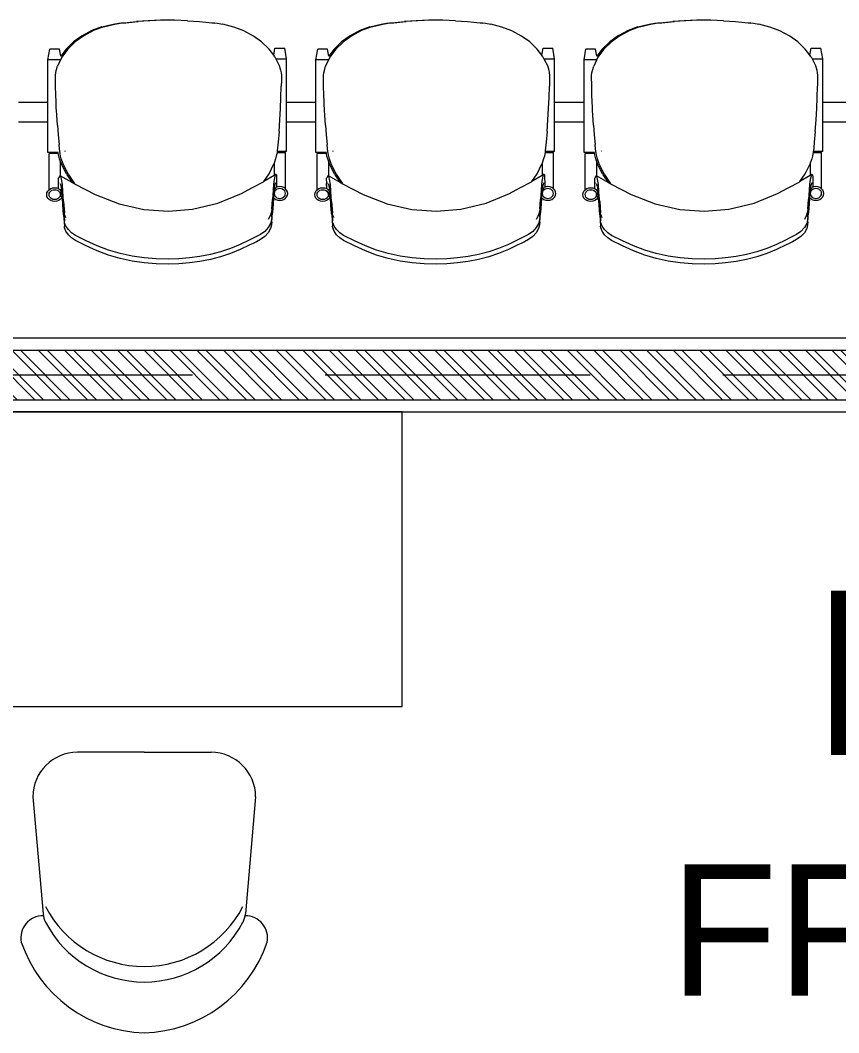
# Model space of a CAD drawing. Header units: millimetres. Extents: x -280308 to 6402717, y -14 to 2073074.
# Drawn here: x 14132 to 15799, y 261002 to 263064 of the extents above; entities that cross this region are included whole.
import ezdxf
from ezdxf.enums import TextEntityAlignment as Align

# ---------------------------------------------------------------- set-up
doc = ezdxf.new("R2010")
doc.units = ezdxf.units.MM
doc.linetypes.add('ACAD_ISO08W100', pattern=[36, 24, -3, 6, -3])
doc.layers.get('0').update_dxf_attribs({"lineweight": 0})
for name, color, linetype, lineweight in [('A-ALINE-3', 111, 'Continuous', 15), ('A-ALINE-6', 117, 'Continuous', 9), ('A-ANNOTATION', 144, 'Continuous', 0), ('A-FURN-EQPM', 177, 'Continuous', 0)]:
    doc.layers.add(name, color=color, linetype=linetype, lineweight=lineweight)
doc.layers.add('A-FILL-1', color=7, linetype='Continuous', lineweight=0, true_color=0x454545)
doc.layers.add('A-TEXT', color=254, linetype='Continuous')
doc.layers.add('FURNITURE', color=26, linetype='Continuous')
doc.styles.add('Annotative', font='arial.ttf', dxfattribs={"height": 1.25})
doc.styles.get("Standard").update_dxf_attribs({"font": 'arial.ttf'})

# ---------------------------------------------------------------- blocks, each defined once
blk = doc.blocks.new('*U539')
at = {"layer": 'A-ANNOTATION', "linetype": 'ACAD_ISO08W100', "ltscale": 0.25}
blk.add_lwpolyline([(0, -7.6411), (0, -228.3482)], dxfattribs=at)
at = {"layer": 'A-TEXT'}
blk.add_attdef('N', text='', height=0.9, dxfattribs=at).set_placement((0, 2.75), align=Align.MIDDLE_CENTER)
blk = doc.blocks.new('A$Cf37525da')
at = {"color": 124, "xscale": -360.0000000000001, "yscale": 360.0000000000001, "zscale": 360.0000000000001, "rotation": 270}
blk.add_blockref('*U539', (4643.8, -13700), dxfattribs=at)
blk = doc.blocks.new('A$C869c044f')
at = {"layer": 'A-FILL-1', "ltscale": 0.25}
h = blk.add_hatch(dxfattribs=at)
h.set_pattern_fill('ANSI32', color=256, scale=4, angle=630)
h.set_pattern_definition([(315, (116622.18, 75470.53), (26.940768, 26.940768), []), (315, (116622.18, 75452.57), (26.940768, 26.940768), [])])
h.paths.add_polyline_path([(63817.2, -29207.7), (67117.2, -29207.7), (67117.2, -29107.7), (63817.2, -29107.7)])
at = {"layer": 'A-ALINE-3', "linetype": 'Continuous'}
blk.add_lwpolyline([(63817.2, -29207.7), (67117.2, -29207.7), (67117.2, -29107.7), (63817.2, -29107.7)], close=True, dxfattribs=at)
at = {"layer": 'A-ALINE-6'}
blk.add_lwpolyline([(63817.2, -29232.7), (67117.2, -29232.7), (67117.2, -29082.7), (63817.2, -29082.7)], close=True, dxfattribs=at)
blk = doc.blocks.new('A$C7aab201a')
at = {"color": 0, "linetype": 'ByBlock', "lineweight": -2}
for p, q in [((290, 786.9), (290, 852.4)), ((330, 786.9), (330, 852.4)), ((131.9, 781.2), (134.2, 784.5)), ((134.2, 784.5), (137.1, 787.1)), ((137.1, 787.1), (140.5, 788.7)), ((139.1, 783.1), (141.5, 784.3)), ((140.5, 788.7), (144.1, 789.3)), ((141.5, 784.3), (144.1, 784.7)), ((144.1, 789.3), (147.7, 788.7)), ((144.1, 784.7), (146.7, 784.3)), ((146.7, 784.3), (149.1, 783.1)), ((147.7, 788.7), (151.1, 787.1)), ((151.1, 787.1), (153.8, 784.7)), ((153.8, 784.7), (154, 784.5)), ((153.8, 784.7), (227.7, 784.7)), ((154, 784.5), (156.2, 781.2)), ((227.7, 767.5), (227.7, 784.7)), ((229.5, 786.9), (290, 786.9)), ((229.5, 786.9), (229.5, 767.7)), ((290, 786.9), (330, 786.9)), ((330, 786.9), (418.2, 786.9)), ((418.2, 786.9), (440.2, 783.1)), ((418.2, 765.2), (418.2, 786.9)), ((130.1, 773.2), (130.6, 777.3)), ((130.6, 769), (130.1, 773.2)), ((130.6, 777.3), (131.9, 781.2)), ((131.9, 765.1), (130.6, 769)), ((134.2, 761.8), (131.9, 765.1)), ((134.1, 773.2), (134.4, 776.1)), ((134.4, 770.2), (134.1, 773.2)), ((134.4, 776.1), (135.4, 778.9)), ((135.4, 767.4), (134.4, 770.2)), ((135.4, 778.9), (137, 781.3)), ((137, 765), (135.4, 767.4)), ((137, 781.3), (139.1, 783.1)), ((139.1, 763.2), (137, 765)), ((140.5, 762.5), (139.1, 763.2)), ((151.9, 763.3), (145.4, 761.6)), ((149.1, 763.2), (146.7, 762.1)), ((149.1, 783.1), (151.1, 781.3)), ((151.1, 765), (149.1, 763.2)), ((151.1, 781.3), (152.7, 778.9)), ((152.7, 767.4), (151.1, 765)), ((154.6, 764.3), (151.9, 763.3)), ((152.7, 778.9), (153.7, 776.1)), ((153.7, 770.2), (152.7, 767.4)), ((153.7, 776.1), (154.1, 773.2)), ((154.1, 773.2), (153.7, 770.2)), ((156.2, 765.1), (155.7, 764.4)), ((162.6, 763.3), (156, 761.6)), ((156.2, 781.2), (157.6, 777.3)), ((157, 767.4), (156.2, 765.1)), ((157.6, 769), (157, 767.4)), ((157, 767.4), (160.8, 767.4)), ((157.6, 777.3), (158.1, 773.2)), ((158.1, 773.2), (157.6, 769)), ((160.8, 767.4), (162.2, 767.4)), ((160.8, 767.4), (162.2, 767.4)), ((162.2, 767.4), (178.9, 767.3)), ((165.8, 764.5), (162.6, 763.3)), ((165.9, 764.6), (165.8, 764.5)), ((179.3, 763.2), (172.7, 761.6)), ((178.9, 767.3), (180.2, 767.2)), ((182.6, 764.5), (179.3, 763.2)), ((180.2, 767.2), (181, 767)), ((182.6, 764.5), (180.9, 761.7)), ((181, 767), (182.7, 765.5)), ((182.7, 765.5), (182.6, 764.5)), ((214.4, 764.6), (205.8, 761.7)), ((219.7, 766), (214.4, 764.6)), ((225.1, 767.2), (219.7, 766)), ((227.7, 767.5), (225.1, 767.2)), ((227.7, 773.2), (229.5, 773.2)), ((227.7, 770.2), (229.5, 773.2)), ((229.5, 767.7), (227.7, 767.5)), ((231, 767.9), (229.5, 767.7)), ((236.9, 768.6), (231, 767.9)), ((248.6, 769.8), (236.9, 768.6)), ((270.3, 771.6), (248.6, 769.8)), ((270.3, 771.6), (293.8, 773.4)), ((293.8, 773.4), (317.3, 774.7)), ((317.3, 774.7), (339.4, 775.6)), ((339.4, 775.6), (362.7, 776.3)), ((373.8, 776.5), (362.7, 776.3)), ((379.3, 776.6), (373.8, 776.5)), ((384.9, 776.6), (379.3, 776.6)), ((389.9, 775.9), (384.9, 776.6)), ((394.8, 774.9), (389.9, 775.9)), ((404.3, 772.1), (394.8, 774.9)), ((418.2, 765.2), (404.3, 772.1)), ((422.4, 763.2), (418.2, 765.2)), ((422.4, 763.2), (425.7, 760.7)), ((425.7, 760.7), (440.2, 763.3)), ((440.2, 763.3), (440.2, 783.1)), ((56.4, 742.5), (50.3, 733.8)), ((64.2, 749.6), (56.4, 742.5)), ((66.7, 742.5), (60.6, 733.8)), ((72.6, 754.4), (64.2, 749.6)), ((74.6, 749.6), (66.7, 742.5)), ((80.4, 756.2), (72.6, 754.4)), ((82.9, 754.4), (74.6, 749.6)), ((85.6, 756.8), (80.4, 756.2)), ((90.8, 756.2), (82.9, 754.4)), ((85.6, 756.8), (104.9, 758.3)), ((96, 756.8), (90.8, 756.2)), ((99.6, 754.3), (91.2, 749.6)), ((96, 756.8), (115.4, 758.3)), ((107.5, 756.1), (99.6, 754.3)), ((114.1, 758.9), (104.9, 758.3)), ((112.7, 756.8), (107.5, 756.1)), ((112.7, 756.8), (132.1, 758.2)), ((122.6, 759.5), (114.1, 758.9)), ((124.6, 758.9), (115.4, 758.3)), ((135.4, 760.4), (122.6, 759.5)), ((133.2, 759.5), (124.6, 758.9)), ((141.2, 758.9), (132.1, 758.2)), ((146, 760.4), (133.2, 759.5)), ((135.7, 760.4), (134.2, 761.8)), ((135.7, 760.4), (135.4, 760.4)), ((140.5, 761), (135.7, 760.4)), ((141.5, 762.1), (140.5, 762.5)), ((140.5, 761), (140.5, 762.5)), ((144.6, 761.5), (140.5, 761)), ((149.8, 759.4), (141.2, 758.9)), ((144.1, 761.7), (141.5, 762.1)), ((144.1, 761.7), (144.1, 762.5)), ((146.7, 762.1), (144.1, 761.7)), ((145.4, 761.6), (144.6, 761.5)), ((156, 761.6), (146, 760.4)), ((162.7, 760.3), (149.8, 759.4)), ((172.7, 761.6), (162.7, 760.3)), ((180.9, 761.7), (168.1, 740.5)), ((168.1, 740.5), (184.1, 751.5)), ((205.8, 761.7), (180.9, 761.7)), ((184.1, 751.5), (204.1, 761.1)), ((205.8, 761.7), (204.1, 761.1)), ((425.7, 760.7), (438, 751.5)), ((438, 751.5), (452.7, 736.2)), ((45.9, 725.5), (42.5, 718.9)), ((50.3, 733.8), (45.9, 725.5)), ((56.2, 725.5), (52.8, 718.9)), ((60.6, 733.8), (56.2, 725.5)), ((155.2, 716.4), (167.8, 740.1)), ((168.1, 740.5), (167.8, 740.1)), ((452.7, 736.2), (464.5, 719.8)), ((39.2, 712.3), (30.1, 692.7)), ((42.5, 718.9), (39.2, 712.3)), ((49.5, 712.3), (40.4, 692.7)), ((52.8, 718.9), (49.5, 712.3)), ((143.8, 695), (155.2, 716.4)), ((464.5, 719.8), (475.2, 699.9)), ((30.1, 692.7), (22, 672.9)), ((40.4, 692.7), (32.3, 672.9)), ((124.4, 647.2), (143.8, 695)), ((475.2, 699.9), (483, 679.5)), ((22, 672.9), (15.2, 652.7)), ((32.3, 672.9), (25.5, 652.7)), ((483, 679.5), (488.9, 656.9)), ((15.2, 652.7), (9.7, 631.9)), ((25.5, 652.7), (20, 631.9)), ((112, 595.6), (124.4, 647.2)), ((490.6, 645.9), (488.9, 656.9)), ((491.2, 640.5), (490.6, 645.9)), ((491.2, 637), (490.9, 639.3)), ((491.6, 635), (491.2, 640.5)), ((9.7, 631.9), (5.4, 610.6)), ((20, 631.9), (15.7, 610.6)), ((491.3, 635), (491.2, 637)), ((492.3, 628.6), (491.6, 635)), ((493, 622.2), (492.3, 628.6)), ((494.3, 609.3), (493, 622.2)), ((5.4, 610.6), (2.5, 589.2)), ((15.7, 610.6), (12.8, 589.2)), ((495.8, 585.2), (494.3, 609.3)), ((2.5, 589.2), (0.7, 567.7)), ((12.8, 589.2), (11, 567.7)), ((108.1, 546.5), (112, 595.6)), ((495.8, 585.2), (496.7, 559)), ((0.7, 567.7), (0, 546)), ((11, 567.7), (10.3, 546)), ((496.7, 559), (496.7, 555.6)), ((0, 546), (0.5, 521.2)), ((10.3, 546), (10.8, 521.2)), ((111.5, 496.1), (108.1, 546.5)), ((496.7, 555.6), (496.7, 555.6)), ((496.7, 555.6), (496.7, 534)), ((0.5, 521.2), (2.5, 496.6)), ((10.8, 521.2), (12.8, 496.6)), ((496.7, 534), (495.9, 508.5)), ((496.7, 530.5), (495.9, 505)), ((496.7, 534), (496.7, 530.5)), ((2.5, 496.6), (6.1, 472.2)), ((12.8, 496.6), (16.4, 472.2)), ((122.8, 446), (111.5, 496.1)), ((495.9, 508.5), (494.4, 484.8)), ((495.9, 505), (494.4, 481.4)), ((493.2, 472), (494.4, 484.8)), ((493.2, 468.6), (494.4, 481.4)), ((6.1, 472.2), (11.5, 447.8)), ((16.4, 472.2), (21.8, 447.8)), ((490.7, 448.1), (491.3, 453.7)), ((491.3, 453.7), (491.7, 459.3)), ((491.3, 450.3), (491.7, 455.9)), ((491.7, 459.3), (492.5, 465.7)), ((491.7, 455.9), (492.5, 462.2)), ((492.5, 465.7), (493.2, 472)), ((492.5, 462.2), (493.2, 468.6)), ((11.5, 447.8), (18.4, 424.4)), ((21.8, 447.8), (28.7, 424.4)), ((142, 397), (122.8, 446)), ((483.3, 414.1), (489, 437.1)), ((483.3, 410.7), (489, 433.6)), ((489, 437.1), (490.7, 448.1)), ((489, 433.6), (490.7, 444.7)), ((490.7, 444.7), (491.3, 450.3)), ((18.4, 424.4), (27.2, 401.5)), ((28.7, 424.4), (37.5, 401.5)), ((483.3, 414.1), (475.6, 393.8)), ((27.2, 401.5), (37.4, 379.1)), ((37.5, 401.5), (47.7, 379.1)), ((163, 356.3), (142, 397)), ((475.6, 393.8), (464.9, 373.8)), ((483.3, 410.7), (475.6, 390.4)), ((37.4, 379.1), (48.3, 357.1)), ((47.7, 379.1), (58.6, 357.1)), ((464.9, 373.8), (452.6, 356.6)), ((475.6, 390.4), (464.9, 370.4)), ((48.3, 357.1), (53.5, 349.2)), ((58.6, 357.1), (63.8, 349.2)), ((165.3, 354.2), (163, 356.3)), ((166.2, 350.2), (163, 356.3)), ((183.2, 342), (165.3, 354.2)), ((452.6, 356.6), (438.2, 341.5)), ((452.6, 353.1), (438.2, 338)), ((464.9, 370.4), (452.6, 353.1)), ((53.5, 349.2), (60.1, 342.6)), ((60.1, 342.6), (67.2, 337.7)), ((63.8, 349.2), (70.4, 342.6)), ((67.2, 337.7), (74.2, 334.9)), ((70.4, 342.6), (77.6, 337.7)), ((74.2, 334.9), (77.7, 334.7)), ((77.6, 337.7), (84.5, 334.9)), ((100.3, 332.9), (77.7, 334.7)), ((84.5, 334.9), (88.1, 334.7)), ((110.8, 332.9), (88.1, 334.7)), ((94.3, 337.6), (101.2, 334.8)), ((100.3, 332.9), (110.9, 332.1)), ((101.2, 334.8), (104.8, 334.6)), ((127.5, 332.8), (104.8, 334.6)), ((110.8, 332.9), (121.4, 332.1)), ((110.9, 332.1), (120.9, 331.4)), ((120.9, 331.4), (135.1, 330.3)), ((121.4, 332.1), (131.4, 331.4)), ((127.5, 332.8), (138.1, 332)), ((131.4, 331.4), (145.7, 330.3)), ((137.7, 329.9), (134.8, 328.5)), ((135.1, 330.3), (137.7, 329.9)), ((137.7, 329.9), (138.2, 329.9)), ((138.1, 332), (148.1, 331.3)), ((138.2, 329.9), (138.2, 325.2)), ((138.2, 329.9), (144.5, 328.9)), ((145.7, 330.3), (156.3, 328.7)), ((148.1, 331.3), (162.4, 330.3)), ((162.4, 330.3), (173, 328.6)), ((183.2, 338.5), (166.2, 350.2)), ((166.2, 350), (166.2, 350.2)), ((166.2, 350), (180.3, 326.1)), ((183.2, 342), (204.2, 331.7)), ((183.2, 338.5), (204.2, 328.3)), ((204.2, 331.7), (214.6, 328.2)), ((230.2, 335.5), (230.8, 336.5)), ((438.2, 341.5), (421.6, 329.1)), ((438.2, 338), (423.4, 327)), ((128.3, 318.8), (127.8, 314.6)), ((127.8, 314.6), (128.3, 310.4)), ((129.7, 322.6), (128.3, 318.8)), ((128.3, 310.4), (129.7, 306.5)), ((131.9, 326), (129.7, 322.6)), ((132.1, 317.6), (131.8, 314.6)), ((131.8, 314.6), (132.1, 311.6)), ((134.8, 328.5), (131.9, 326)), ((133.1, 320.3), (132.1, 317.6)), ((132.1, 311.6), (133.1, 308.8)), ((134.7, 322.7), (133.1, 320.3)), ((136.8, 324.6), (134.7, 322.7)), ((138.2, 325.2), (136.8, 324.6)), ((139.2, 325.7), (138.2, 325.2)), ((141.8, 326.1), (139.2, 325.7)), ((144.4, 325.7), (141.8, 326.1)), ((141.8, 326.1), (141.8, 325.2)), ((142.6, 326.3), (144.5, 328.9)), ((146.8, 324.6), (144.4, 325.7)), ((144.5, 328.9), (145.7, 328.7)), ((145.7, 328.7), (149.9, 327.5)), ((148.9, 322.7), (146.8, 324.6)), ((150.5, 320.3), (148.9, 322.7)), ((151.7, 326), (149.9, 327.5)), ((149.9, 327.5), (151.5, 327.1)), ((151.4, 317.6), (150.5, 320.3)), ((150.5, 308.8), (151.4, 311.6)), ((151.8, 314.6), (151.4, 317.6)), ((151.4, 311.6), (151.8, 314.6)), ((151.5, 327.1), (152.9, 326.1)), ((153.9, 322.7), (151.7, 326)), ((153.9, 322.7), (164.3, 322.6)), ((153.9, 322.6), (153.9, 322.7)), ((155.3, 318.8), (153.9, 322.6)), ((153.9, 306.5), (155.3, 310.4)), ((155.8, 314.6), (155.3, 318.8)), ((155.3, 310.4), (155.8, 314.6)), ((156.3, 328.7), (162.2, 327.1)), ((158.6, 322.7), (164.5, 322.7)), ((162.2, 327.1), (163.6, 326.1)), ((163.6, 326.1), (163.7, 326.1)), ((164.5, 322.7), (164.3, 322.6)), ((166, 323.4), (164.5, 322.7)), ((164.5, 322.7), (175.3, 322.6)), ((173, 328.6), (178.9, 327)), ((176.9, 323.4), (175.3, 322.6)), ((178.5, 324.4), (176.9, 323.4)), ((179.8, 325.3), (178.5, 324.4)), ((178.9, 327), (180.4, 326)), ((180.4, 326), (179.8, 325.3)), ((180.3, 326.1), (180.4, 326)), ((210.6, 326.1), (180.3, 326.1)), ((204.2, 328.3), (210.6, 326.1)), ((210.6, 326.1), (214.6, 324.8)), ((214.6, 328.2), (219.9, 326.8)), ((214.6, 324.8), (219.9, 323.3)), ((219.9, 326.8), (225.3, 325.6)), ((219.9, 323.3), (225.3, 322.1)), ((225.3, 325.6), (230, 325)), ((225.3, 322.1), (225.4, 322.1)), ((225.4, 322.1), (227.3, 321.9)), ((225.4, 322.1), (225.4, 303.1)), ((225.4, 317.6), (227.3, 314.6)), ((225.4, 314.6), (227.3, 314.6)), ((227.3, 322), (227.3, 321.9)), ((227.3, 321.9), (227.3, 300.9)), ((230, 325), (234.7, 324.5)), ((234.7, 324.5), (244.1, 323.5)), ((263.6, 321.8), (244.1, 323.5)), ((282.8, 320.2), (263.6, 321.8)), ((282.8, 320.2), (303.5, 318.8)), ((303.5, 318.8), (313, 318.2)), ((313, 318.2), (317.7, 318)), ((317.7, 318), (322.4, 317.8)), ((322.4, 317.8), (327.6, 317.6)), ((327.6, 317.6), (332.8, 317.4)), ((332.8, 317.4), (343.2, 317)), ((343.2, 317), (364.4, 316.5)), ((364.4, 316.5), (371.1, 316.4)), ((371.1, 316.4), (374.6, 316.3)), ((374.6, 316.3), (379.7, 316.3)), ((379.7, 316.3), (384.8, 316.2)), ((384.8, 316.2), (389.6, 316.9)), ((389.6, 316.9), (394.4, 317.9)), ((394.4, 317.9), (403.5, 320.5)), ((421.6, 329.1), (403.5, 320.5)), ((415.9, 325.8), (415.9, 300.9)), ((423.4, 327), (423.3, 327)), ((423.4, 327), (437.9, 324.5)), ((437.9, 324.5), (437.9, 304.7)), ((129.7, 306.5), (131.9, 303.2)), ((131.9, 303.2), (134.8, 300.7)), ((133.1, 308.8), (134.7, 306.5)), ((134.7, 306.5), (136.8, 304.6)), ((134.8, 300.7), (138.2, 299)), ((136.8, 304.6), (139.2, 303.5)), ((138.2, 299), (141.8, 298.5)), ((139.2, 303.5), (141.8, 303.1)), ((141.8, 303.1), (144.4, 303.5)), ((141.8, 298.5), (145.4, 299)), ((144.4, 303.5), (146.8, 304.6)), ((145.4, 299), (148.8, 300.7)), ((146.8, 304.6), (148.9, 306.5)), ((148.8, 300.7), (151.6, 303.1)), ((148.9, 306.5), (150.5, 308.8)), ((151.6, 303.1), (151.7, 303.2)), ((151.6, 303.1), (225.4, 303.1)), ((151.7, 303.2), (153.9, 306.5)), ((227.3, 300.9), (290, 300.9)), ((290, 240.9), (290, 300.9)), ((290, 300.9), (330, 300.9)), ((330, 240.9), (330, 300.9)), ((330, 300.9), (415.9, 300.9)), ((415.9, 300.9), (437.9, 304.7)), ((130.1, 227.2), (130.6, 231.3)), ((130.6, 223), (130.1, 227.2)), ((130.6, 231.3), (131.9, 235.2)), ((131.9, 235.2), (134.2, 238.5)), ((134.1, 227.2), (134.4, 230.1)), ((134.4, 224.2), (134.1, 227.2)), ((134.2, 238.5), (137.1, 241.1)), ((134.4, 230.1), (135.4, 232.9)), ((135.4, 232.9), (137, 235.3)), ((137, 235.3), (139.1, 237.1)), ((137.1, 241.1), (140.5, 242.7)), ((139.1, 237.1), (141.5, 238.3)), ((140.5, 242.7), (144.1, 243.3)), ((141.5, 238.3), (144.1, 238.7)), ((144.1, 243.3), (147.7, 242.7)), ((144.1, 238.7), (146.7, 238.3)), ((146.7, 238.3), (149.1, 237.1)), ((147.7, 242.7), (151.1, 241.1)), ((149.1, 237.1), (151.1, 235.3)), ((151.1, 241.1), (153.8, 238.7)), ((151.1, 235.3), (152.7, 232.9)), ((152.7, 232.9), (153.7, 230.1)), ((153.7, 230.1), (154.1, 227.2)), ((154.1, 227.2), (153.7, 224.2)), ((153.8, 238.7), (154, 238.5)), ((153.8, 238.7), (227.7, 238.7)), ((154, 238.5), (156.2, 235.2)), ((156.2, 235.2), (157.6, 231.3)), ((157.6, 231.3), (158.1, 227.2)), ((158.1, 227.2), (157.6, 223)), ((227.7, 221.5), (227.7, 238.7)), ((227.7, 227.2), (229.5, 227.2)), ((227.7, 224.2), (229.5, 227.2)), ((229.5, 240.9), (290, 240.9)), ((229.5, 240.9), (229.5, 221.7)), ((270.3, 225.6), (293.8, 227.4)), ((290, 240.9), (330, 240.9)), ((293.8, 227.4), (317.3, 228.7)), ((317.3, 228.7), (339.4, 229.6)), ((330, 240.9), (418.2, 240.9)), ((339.4, 229.6), (362.7, 230.3)), ((373.8, 230.5), (362.7, 230.3)), ((379.3, 230.6), (373.8, 230.5)), ((384.9, 230.6), (379.3, 230.6)), ((389.9, 229.9), (384.9, 230.6)), ((394.8, 228.9), (389.9, 229.9)), ((404.3, 226.1), (394.8, 228.9)), ((418.2, 240.9), (440.2, 237.1)), ((418.2, 219.2), (418.2, 240.9)), ((440.2, 217.3), (440.2, 237.1)), ((72.6, 208.4), (64.2, 203.6)), ((80.4, 210.2), (72.6, 208.4)), ((82.9, 208.4), (74.6, 203.6)), ((85.6, 210.8), (80.4, 210.2)), ((90.8, 210.2), (82.9, 208.4)), ((85.6, 210.8), (104.9, 212.3)), ((96, 210.8), (90.8, 210.2)), ((99.6, 208.3), (91.2, 203.6)), ((96, 210.8), (115.4, 212.3)), ((107.5, 210.1), (99.6, 208.3)), ((114.1, 212.9), (104.9, 212.3)), ((112.7, 210.8), (107.5, 210.1)), ((112.7, 210.8), (132.1, 212.2)), ((122.6, 213.5), (114.1, 212.9)), ((124.6, 212.9), (115.4, 212.3)), ((135.4, 214.4), (122.6, 213.5)), ((133.2, 213.5), (124.6, 212.9)), ((131.9, 219.1), (130.6, 223)), ((134.2, 215.8), (131.9, 219.1)), ((141.2, 212.9), (132.1, 212.2)), ((146, 214.4), (133.2, 213.5)), ((135.7, 214.4), (134.2, 215.8)), ((135.4, 221.4), (134.4, 224.2)), ((137, 219), (135.4, 221.4)), ((135.7, 214.4), (135.4, 214.4)), ((140.5, 215), (135.7, 214.4)), ((139.1, 217.2), (137, 219)), ((140.5, 216.5), (139.1, 217.2)), ((141.5, 216.1), (140.5, 216.5)), ((140.5, 215), (140.5, 216.5)), ((144.6, 215.5), (140.5, 215)), ((149.8, 213.4), (141.2, 212.9)), ((144.1, 215.7), (141.5, 216.1)), ((144.1, 215.7), (144.1, 216.5)), ((146.7, 216.1), (144.1, 215.7)), ((145.4, 215.6), (144.6, 215.5)), ((151.9, 217.3), (145.4, 215.6)), ((156, 215.6), (146, 214.4)), ((149.1, 217.2), (146.7, 216.1)), ((151.1, 219), (149.1, 217.2)), ((162.7, 214.3), (149.8, 213.4)), ((152.7, 221.4), (151.1, 219)), ((154.6, 218.3), (151.9, 217.3)), ((153.7, 224.2), (152.7, 221.4)), ((156.2, 219.1), (155.7, 218.4)), ((162.6, 217.3), (156, 215.6)), ((157, 221.4), (156.2, 219.1)), ((157.6, 223), (157, 221.4)), ((157, 221.4), (160.8, 221.4)), ((160.8, 221.4), (162.2, 221.4)), ((160.8, 221.4), (162.2, 221.4)), ((162.2, 221.4), (178.9, 221.3)), ((165.8, 218.5), (162.6, 217.3)), ((172.7, 215.6), (162.7, 214.3)), ((165.9, 218.6), (165.8, 218.5)), ((180.9, 215.7), (168.1, 194.5)), ((179.3, 217.2), (172.7, 215.6)), ((178.9, 221.3), (180.2, 221.2)), ((182.6, 218.5), (179.3, 217.2)), ((180.2, 221.2), (181, 221)), ((182.6, 218.5), (180.9, 215.7)), ((205.8, 215.7), (180.9, 215.7)), ((181, 221), (182.7, 219.5)), ((182.7, 219.5), (182.6, 218.5)), ((184.1, 205.5), (204.1, 215.1)), ((205.8, 215.7), (204.1, 215.1)), ((214.4, 218.6), (205.8, 215.7)), ((219.7, 220), (214.4, 218.6)), ((225.1, 221.2), (219.7, 220)), ((227.7, 221.5), (225.1, 221.2)), ((229.5, 221.7), (227.7, 221.5)), ((231, 221.9), (229.5, 221.7)), ((236.9, 222.6), (231, 221.9)), ((248.6, 223.8), (236.9, 222.6)), ((270.3, 225.6), (248.6, 223.8)), ((418.2, 219.2), (404.3, 226.1)), ((422.4, 217.2), (418.2, 219.2)), ((422.4, 217.2), (425.7, 214.7)), ((425.7, 214.7), (440.2, 217.3)), ((425.7, 214.7), (438, 205.5)), ((50.3, 187.8), (45.9, 179.5)), ((56.4, 196.5), (50.3, 187.8)), ((60.6, 187.8), (56.2, 179.5)), ((64.2, 203.6), (56.4, 196.5)), ((66.7, 196.5), (60.6, 187.8)), ((74.6, 203.6), (66.7, 196.5)), ((155.2, 170.4), (167.8, 194.1)), ((168.1, 194.5), (167.8, 194.1)), ((168.1, 194.5), (184.1, 205.5)), ((438, 205.5), (452.7, 190.2)), ((452.7, 190.2), (464.5, 173.8)), ((39.2, 166.3), (30.1, 146.7)), ((42.5, 172.9), (39.2, 166.3)), ((49.5, 166.3), (40.4, 146.7)), ((45.9, 179.5), (42.5, 172.9)), ((52.8, 172.9), (49.5, 166.3)), ((56.2, 179.5), (52.8, 172.9)), ((143.8, 149), (155.2, 170.4)), ((464.5, 173.8), (475.2, 153.9)), ((30.1, 146.7), (22, 126.9)), ((40.4, 146.7), (32.3, 126.9)), ((124.4, 101.2), (143.8, 149)), ((475.2, 153.9), (483, 133.5)), ((22, 126.9), (15.2, 106.7)), ((32.3, 126.9), (25.5, 106.7)), ((483, 133.5), (488.9, 110.9)), ((15.2, 106.7), (9.7, 85.9)), ((25.5, 106.7), (20, 85.9)), ((490.6, 99.9), (488.9, 110.9)), ((9.7, 85.9), (5.4, 64.6)), ((20, 85.9), (15.7, 64.6)), ((112, 49.6), (124.4, 101.2)), ((491.2, 94.5), (490.6, 99.9)), ((491.2, 91), (490.9, 93.3)), ((491.6, 89), (491.2, 94.5)), ((491.3, 89), (491.2, 91)), ((492.3, 82.6), (491.6, 89)), ((493, 76.2), (492.3, 82.6)), ((5.4, 64.6), (2.5, 43.2)), ((15.7, 64.6), (12.8, 43.2)), ((494.3, 63.3), (493, 76.2)), ((495.8, 39.2), (494.3, 63.3)), ((2.5, 43.2), (0.7, 21.7)), ((12.8, 43.2), (11, 21.7)), ((108.1, 0.5), (112, 49.6)), ((0.7, 21.7), (0, 0)), ((11, 21.7), (10.3, 0)), ((495.8, 39.2), (496.7, 13)), ((0, 0), (0.5, -24.8)), ((10.3, 0), (10.8, -24.8)), ((111.5, -49.9), (108.1, 0.5)), ((496.7, 13), (496.7, 9.6)), ((496.7, 9.6), (496.7, 9.6)), ((496.7, 9.6), (496.7, -12)), ((496.7, -12), (495.9, -37.5)), ((496.7, -15.5), (495.9, -41)), ((496.7, -12), (496.7, -15.5)), ((0.5, -24.8), (2.5, -49.4)), ((10.8, -24.8), (12.8, -49.4)), ((495.9, -37.5), (494.4, -61.2)), ((495.9, -41), (494.4, -64.6)), ((2.5, -49.4), (6.1, -73.8)), ((12.8, -49.4), (16.4, -73.8)), ((122.8, -100), (111.5, -49.9)), ((493.2, -74), (494.4, -61.2)), ((6.1, -73.8), (11.5, -98.2)), ((16.4, -73.8), (21.8, -98.2)), ((491.7, -86.7), (492.5, -80.3)), ((492.5, -80.3), (493.2, -74)), ((492.5, -83.8), (493.2, -77.4)), ((493.2, -77.4), (494.4, -64.6)), ((11.5, -98.2), (18.4, -121.6)), ((21.8, -98.2), (28.7, -121.6)), ((142, -149), (122.8, -100)), ((489, -108.9), (490.7, -97.9)), ((489, -112.4), (490.7, -101.3)), ((490.7, -97.9), (491.3, -92.3)), ((490.7, -101.3), (491.3, -95.7)), ((491.3, -92.3), (491.7, -86.7)), ((491.3, -95.7), (491.7, -90.1)), ((491.7, -90.1), (492.5, -83.8)), ((18.4, -121.6), (27.2, -144.5)), ((28.7, -121.6), (37.5, -144.5)), ((483.3, -131.9), (489, -108.9)), ((483.3, -135.3), (489, -112.4)), ((483.3, -131.9), (475.6, -152.2)), ((483.3, -135.3), (475.6, -155.6)), ((27.2, -144.5), (37.4, -166.9)), ((37.5, -144.5), (47.7, -166.9)), ((163, -189.7), (142, -149)), ((475.6, -152.2), (464.9, -172.2)), ((475.6, -155.6), (464.9, -175.6)), ((37.4, -166.9), (48.3, -188.9)), ((47.7, -166.9), (58.6, -188.9)), ((464.9, -172.2), (452.6, -189.4)), ((464.9, -175.6), (452.6, -192.9)), ((48.3, -188.9), (53.5, -196.8)), ((53.5, -196.8), (60.1, -203.4)), ((58.6, -188.9), (63.8, -196.8)), ((60.1, -203.4), (67.2, -208.3)), ((63.8, -196.8), (70.4, -203.4)), ((70.4, -203.4), (77.6, -208.3)), ((165.3, -191.8), (163, -189.7)), ((166.2, -195.8), (163, -189.7)), ((183.2, -204), (165.3, -191.8)), ((183.2, -207.5), (166.2, -195.8)), ((166.2, -196), (166.2, -195.8)), ((166.2, -196), (180.3, -219.9)), ((183.2, -204), (204.2, -214.3)), ((438.2, -204.5), (421.6, -216.9)), ((452.6, -189.4), (438.2, -204.5)), ((452.6, -192.9), (438.2, -208)), ((67.2, -208.3), (74.2, -211.1)), ((74.2, -211.1), (77.7, -211.3)), ((77.6, -208.3), (84.5, -211.1)), ((100.3, -213.1), (77.7, -211.3)), ((84.5, -211.1), (88.1, -211.3)), ((110.8, -213.1), (88.1, -211.3)), ((94.3, -208.4), (101.2, -211.2)), ((100.3, -213.1), (110.9, -213.9)), ((101.2, -211.2), (104.8, -211.4)), ((127.5, -213.2), (104.8, -211.4)), ((110.8, -213.1), (121.4, -213.9)), ((110.9, -213.9), (120.9, -214.6)), ((120.9, -214.6), (135.1, -215.7)), ((121.4, -213.9), (131.4, -214.6)), ((127.5, -213.2), (138.1, -214)), ((129.7, -223.4), (128.3, -227.2)), ((131.9, -220), (129.7, -223.4)), ((131.4, -214.6), (145.7, -215.7)), ((134.8, -217.5), (131.9, -220)), ((133.1, -225.7), (132.1, -228.4)), ((134.7, -223.3), (133.1, -225.7)), ((136.8, -221.4), (134.7, -223.3)), ((137.7, -216.1), (134.8, -217.5)), ((135.1, -215.7), (137.7, -216.1)), ((138.2, -220.8), (136.8, -221.4)), ((137.7, -216.1), (138.2, -216.1)), ((138.1, -214), (148.1, -214.7)), ((138.2, -216.1), (138.2, -220.8)), ((138.2, -216.1), (144.5, -217.1)), ((139.2, -220.3), (138.2, -220.8)), ((141.8, -219.9), (139.2, -220.3)), ((144.4, -220.3), (141.8, -219.9)), ((141.8, -219.9), (141.8, -220.8)), ((142.6, -219.7), (144.5, -217.1)), ((146.8, -221.4), (144.4, -220.3)), ((144.5, -217.1), (145.7, -217.3)), ((145.7, -215.7), (156.3, -217.3)), ((145.7, -217.3), (149.9, -218.5)), ((148.9, -223.3), (146.8, -221.4)), ((148.1, -214.7), (162.4, -215.7)), ((150.5, -225.7), (148.9, -223.3)), ((151.7, -220), (149.9, -218.5)), ((149.9, -218.5), (151.5, -218.9)), ((151.4, -228.4), (150.5, -225.7)), ((151.5, -218.9), (152.9, -219.9)), ((153.9, -223.3), (151.7, -220)), ((153.9, -223.3), (164.3, -223.4)), ((153.9, -223.4), (153.9, -223.3)), ((155.3, -227.2), (153.9, -223.4)), ((156.3, -217.3), (162.2, -218.9)), ((158.6, -223.3), (164.5, -223.3)), ((162.2, -218.9), (163.6, -219.9)), ((162.4, -215.7), (173, -217.4)), ((163.6, -219.9), (163.7, -219.9)), ((164.5, -223.3), (164.3, -223.4)), ((166, -222.6), (164.5, -223.3)), ((164.5, -223.3), (175.3, -223.4)), ((173, -217.4), (178.9, -219)), ((176.9, -222.6), (175.3, -223.4)), ((178.5, -221.6), (176.9, -222.6)), ((179.8, -220.7), (178.5, -221.6)), ((178.9, -219), (180.4, -220)), ((180.4, -220), (179.8, -220.7)), ((180.3, -219.9), (180.4, -220)), ((210.6, -219.9), (180.3, -219.9)), ((183.2, -207.5), (204.2, -217.7)), ((204.2, -214.3), (214.6, -217.8)), ((204.2, -217.7), (210.6, -219.9)), ((210.6, -219.9), (214.6, -221.2)), ((214.6, -217.8), (219.9, -219.2)), ((214.6, -221.2), (219.9, -222.7)), ((219.9, -219.2), (225.3, -220.4)), ((219.9, -222.7), (225.3, -223.9)), ((225.3, -220.4), (230, -221)), ((225.3, -223.9), (225.4, -223.9)), ((225.4, -223.9), (227.3, -224.1)), ((225.4, -223.9), (225.4, -242.9)), ((227.3, -224), (227.3, -224.1)), ((227.3, -224.1), (227.3, -245.1)), ((230, -221), (234.7, -221.5)), ((230.2, -210.5), (230.8, -209.5)), ((234.7, -221.5), (244.1, -222.5)), ((263.6, -224.2), (244.1, -222.5)), ((282.8, -225.8), (263.6, -224.2)), ((282.8, -225.8), (303.5, -227.2)), ((394.4, -228.1), (403.5, -225.5)), ((421.6, -216.9), (403.5, -225.5)), ((415.9, -220.2), (415.9, -245.1)), ((423.4, -219), (423.3, -219)), ((438.2, -208), (423.4, -219)), ((423.4, -219), (437.9, -221.5)), ((437.9, -221.5), (437.9, -241.3)), ((128.3, -227.2), (127.8, -231.4)), ((127.8, -231.4), (128.3, -235.6)), ((128.3, -235.6), (129.7, -239.5)), ((129.7, -239.5), (131.9, -242.8)), ((132.1, -228.4), (131.8, -231.4)), ((131.8, -231.4), (132.1, -234.4)), ((131.9, -242.8), (134.8, -245.3)), ((132.1, -234.4), (133.1, -237.2)), ((133.1, -237.2), (134.7, -239.5)), ((134.7, -239.5), (136.8, -241.4)), ((134.8, -245.3), (138.2, -247)), ((136.8, -241.4), (139.2, -242.5)), ((138.2, -247), (141.8, -247.5)), ((139.2, -242.5), (141.8, -242.9)), ((141.8, -242.9), (144.4, -242.5)), ((141.8, -247.5), (145.4, -247)), ((144.4, -242.5), (146.8, -241.4)), ((145.4, -247), (148.8, -245.3)), ((146.8, -241.4), (148.9, -239.5)), ((148.8, -245.3), (151.6, -242.9)), ((148.9, -239.5), (150.5, -237.2)), ((150.5, -237.2), (151.4, -234.4)), ((151.8, -231.4), (151.4, -228.4)), ((151.4, -234.4), (151.8, -231.4)), ((151.6, -242.9), (151.7, -242.8)), ((151.6, -242.9), (225.4, -242.9)), ((151.7, -242.8), (153.9, -239.5)), ((153.9, -239.5), (155.3, -235.6)), ((155.8, -231.4), (155.3, -227.2)), ((155.3, -235.6), (155.8, -231.4)), ((225.4, -228.4), (227.3, -231.4)), ((225.4, -231.4), (227.3, -231.4)), ((227.3, -245.1), (290, -245.1)), ((290, -305.1), (290, -245.1)), ((290, -245.1), (330, -245.1)), ((303.5, -227.2), (313, -227.8)), ((313, -227.8), (317.7, -228)), ((317.7, -228), (322.4, -228.2)), ((322.4, -228.2), (327.6, -228.4)), ((327.6, -228.4), (332.8, -228.6)), ((330, -305.1), (330, -245.1)), ((330, -245.1), (415.9, -245.1)), ((332.8, -228.6), (343.2, -229)), ((343.2, -229), (364.4, -229.5)), ((364.4, -229.5), (371.1, -229.6)), ((371.1, -229.6), (374.6, -229.7)), ((374.6, -229.7), (379.7, -229.7)), ((379.7, -229.7), (384.8, -229.8)), ((384.8, -229.8), (389.6, -229.1)), ((389.6, -229.1), (394.4, -228.1)), ((415.9, -245.1), (437.9, -241.3)), ((131.9, -310.8), (134.2, -307.5)), ((134.2, -307.5), (137.1, -304.9)), ((137, -310.7), (139.1, -308.9)), ((137.1, -304.9), (140.5, -303.3)), ((139.1, -308.9), (141.5, -307.7)), ((140.5, -303.3), (144.1, -302.7)), ((141.5, -307.7), (144.1, -307.3)), ((144.1, -302.7), (147.7, -303.3)), ((144.1, -307.3), (146.7, -307.7)), ((146.7, -307.7), (149.1, -308.9)), ((147.7, -303.3), (151.1, -304.9)), ((149.1, -308.9), (151.1, -310.7)), ((151.1, -304.9), (153.8, -307.3)), ((153.8, -307.3), (154, -307.5)), ((153.8, -307.3), (227.7, -307.3)), ((154, -307.5), (156.2, -310.8)), ((227.7, -324.5), (227.7, -307.3)), ((229.5, -305.1), (290, -305.1)), ((229.5, -305.1), (229.5, -324.3)), ((290, -305.1), (330, -305.1)), ((330, -305.1), (418.2, -305.1)), ((418.2, -305.1), (440.2, -308.9)), ((418.2, -326.8), (418.2, -305.1)), ((440.2, -328.7), (440.2, -308.9)), ((130.1, -318.8), (130.6, -314.7)), ((130.6, -323), (130.1, -318.8)), ((130.6, -314.7), (131.9, -310.8)), ((131.9, -326.9), (130.6, -323)), ((134.2, -330.2), (131.9, -326.9)), ((134.1, -318.8), (134.4, -315.9)), ((134.4, -321.8), (134.1, -318.8)), ((134.4, -315.9), (135.4, -313.1)), ((135.4, -324.6), (134.4, -321.8)), ((135.4, -313.1), (137, -310.7)), ((137, -327), (135.4, -324.6)), ((139.1, -328.8), (137, -327)), ((140.5, -329.5), (139.1, -328.8)), ((141.5, -329.9), (140.5, -329.5)), ((140.5, -331), (140.5, -329.5)), ((144.1, -330.3), (144.1, -329.5)), ((151.9, -328.7), (145.4, -330.4)), ((149.1, -328.8), (146.7, -329.9)), ((151.1, -327), (149.1, -328.8)), ((151.1, -310.7), (152.7, -313.1)), ((152.7, -324.6), (151.1, -327)), ((154.6, -327.7), (151.9, -328.7)), ((152.7, -313.1), (153.7, -315.9)), ((153.7, -321.8), (152.7, -324.6)), ((153.7, -315.9), (154.1, -318.8)), ((154.1, -318.8), (153.7, -321.8)), ((156.2, -326.9), (155.7, -327.6)), ((162.6, -328.7), (156, -330.4)), ((156.2, -310.8), (157.6, -314.7)), ((157, -324.6), (156.2, -326.9)), ((157.6, -323), (157, -324.6)), ((157, -324.6), (160.8, -324.6)), ((157.6, -314.7), (158.1, -318.8)), ((158.1, -318.8), (157.6, -323)), ((160.8, -324.6), (162.2, -324.6)), ((160.8, -324.6), (162.2, -324.6)), ((162.2, -324.6), (178.9, -324.7)), ((165.8, -327.5), (162.6, -328.7)), ((165.9, -327.4), (165.8, -327.5)), ((179.3, -328.8), (172.7, -330.4)), ((178.9, -324.7), (180.2, -324.8)), ((182.6, -327.5), (179.3, -328.8)), ((180.2, -324.8), (181, -325)), ((182.6, -327.5), (180.9, -330.3)), ((181, -325), (182.7, -326.5)), ((182.7, -326.5), (182.6, -327.5)), ((214.4, -327.4), (205.8, -330.3)), ((219.7, -326), (214.4, -327.4)), ((225.1, -324.8), (219.7, -326)), ((227.7, -324.5), (225.1, -324.8)), ((227.7, -318.8), (229.5, -318.8)), ((227.7, -321.8), (229.5, -318.8)), ((229.5, -324.3), (227.7, -324.5)), ((231, -324.1), (229.5, -324.3)), ((236.9, -323.4), (231, -324.1)), ((248.6, -322.2), (236.9, -323.4)), ((270.3, -320.4), (248.6, -322.2)), ((270.3, -320.4), (293.8, -318.6)), ((293.8, -318.6), (317.3, -317.3)), ((317.3, -317.3), (339.4, -316.4)), ((339.4, -316.4), (362.7, -315.7)), ((373.8, -315.5), (362.7, -315.7)), ((379.3, -315.4), (373.8, -315.5)), ((384.9, -315.4), (379.3, -315.4)), ((389.9, -316.1), (384.9, -315.4)), ((394.8, -317.1), (389.9, -316.1)), ((404.3, -319.9), (394.8, -317.1)), ((418.2, -326.8), (404.3, -319.9)), ((422.4, -328.8), (418.2, -326.8)), ((422.4, -328.8), (425.7, -331.3)), ((425.7, -331.3), (440.2, -328.7)), ((56.4, -349.5), (50.3, -358.2)), ((64.2, -342.4), (56.4, -349.5)), ((66.7, -349.5), (60.6, -358.2)), ((72.6, -337.6), (64.2, -342.4)), ((74.6, -342.4), (66.7, -349.5)), ((80.4, -335.8), (72.6, -337.6)), ((82.9, -337.6), (74.6, -342.4)), ((85.6, -335.2), (80.4, -335.8)), ((90.8, -335.8), (82.9, -337.6)), ((85.6, -335.2), (104.9, -333.7)), ((96, -335.2), (90.8, -335.8)), ((99.6, -337.7), (91.2, -342.4)), ((96, -335.2), (115.4, -333.7)), ((107.5, -335.9), (99.6, -337.7)), ((114.1, -333.1), (104.9, -333.7)), ((112.7, -335.2), (107.5, -335.9)), ((112.7, -335.2), (132.1, -333.8)), ((122.6, -332.5), (114.1, -333.1)), ((124.6, -333.1), (115.4, -333.7)), ((135.4, -331.6), (122.6, -332.5)), ((133.2, -332.5), (124.6, -333.1)), ((141.2, -333.1), (132.1, -333.8)), ((146, -331.6), (133.2, -332.5)), ((135.7, -331.6), (134.2, -330.2)), ((135.7, -331.6), (135.4, -331.6)), ((140.5, -331), (135.7, -331.6)), ((144.6, -330.5), (140.5, -331)), ((149.8, -332.6), (141.2, -333.1)), ((144.1, -330.3), (141.5, -329.9)), ((146.7, -329.9), (144.1, -330.3)), ((145.4, -330.4), (144.6, -330.5)), ((156, -330.4), (146, -331.6)), ((162.7, -331.7), (149.8, -332.6)), ((172.7, -330.4), (162.7, -331.7)), ((180.9, -330.3), (168.1, -351.5)), ((168.1, -351.5), (184.1, -340.5)), ((205.8, -330.3), (180.9, -330.3)), ((184.1, -340.5), (204.1, -330.9)), ((205.8, -330.3), (204.1, -330.9)), ((425.7, -331.3), (438, -340.5)), ((438, -340.5), (452.7, -355.8)), ((45.9, -366.5), (42.5, -373.1)), ((50.3, -358.2), (45.9, -366.5)), ((56.2, -366.5), (52.8, -373.1)), ((60.6, -358.2), (56.2, -366.5)), ((155.2, -375.6), (167.8, -351.9)), ((168.1, -351.5), (167.8, -351.9)), ((452.7, -355.8), (464.5, -372.2)), ((39.2, -379.7), (30.1, -399.3)), ((42.5, -373.1), (39.2, -379.7)), ((49.5, -379.7), (40.4, -399.3)), ((52.8, -373.1), (49.5, -379.7)), ((143.8, -397), (155.2, -375.6)), ((464.5, -372.2), (475.2, -392.1)), ((30.1, -399.3), (22, -419.1)), ((40.4, -399.3), (32.3, -419.1)), ((124.4, -444.8), (143.8, -397)), ((475.2, -392.1), (483, -412.5)), ((22, -419.1), (15.2, -439.3)), ((32.3, -419.1), (25.5, -439.3)), ((483, -412.5), (488.9, -435.1)), ((15.2, -439.3), (9.7, -460.1)), ((25.5, -439.3), (20, -460.1)), ((112, -496.4), (124.4, -444.8)), ((490.6, -446.1), (488.9, -435.1)), ((491.2, -451.5), (490.6, -446.1)), ((491.2, -455), (490.9, -452.7)), ((491.6, -457), (491.2, -451.5)), ((9.7, -460.1), (5.4, -481.4)), ((20, -460.1), (15.7, -481.4)), ((491.3, -457), (491.2, -455)), ((492.3, -463.4), (491.6, -457)), ((493, -469.8), (492.3, -463.4)), ((494.3, -482.7), (493, -469.8)), ((5.4, -481.4), (2.5, -502.8)), ((15.7, -481.4), (12.8, -502.8)), ((495.8, -506.8), (494.3, -482.7)), ((2.5, -502.8), (0.7, -524.3)), ((12.8, -502.8), (11, -524.3)), ((108.1, -545.5), (112, -496.4)), ((495.8, -506.8), (496.7, -533)), ((0.7, -524.3), (0, -546)), ((11, -524.3), (10.3, -546)), ((496.7, -533), (496.7, -536.4)), ((0, -546), (0.5, -570.8)), ((10.3, -546), (10.8, -570.8)), ((111.5, -595.9), (108.1, -545.5)), ((496.7, -536.4), (496.7, -536.4)), ((496.7, -536.4), (496.7, -558)), ((0.5, -570.8), (2.5, -595.4)), ((10.8, -570.8), (12.8, -595.4)), ((496.7, -558), (495.9, -583.5)), ((496.7, -561.5), (495.9, -587)), ((496.7, -558), (496.7, -561.5)), ((2.5, -595.4), (6.1, -619.8)), ((12.8, -595.4), (16.4, -619.8)), ((122.8, -646), (111.5, -595.9)), ((495.9, -583.5), (494.4, -607.2)), ((495.9, -587), (494.4, -610.6)), ((493.2, -620), (494.4, -607.2)), ((493.2, -623.4), (494.4, -610.6)), ((6.1, -619.8), (11.5, -644.2)), ((16.4, -619.8), (21.8, -644.2)), ((490.7, -643.9), (491.3, -638.3)), ((491.3, -638.3), (491.7, -632.7)), ((491.3, -641.7), (491.7, -636.1)), ((491.7, -632.7), (492.5, -626.3)), ((491.7, -636.1), (492.5, -629.8)), ((492.5, -626.3), (493.2, -620)), ((492.5, -629.8), (493.2, -623.4)), ((11.5, -644.2), (18.4, -667.6)), ((21.8, -644.2), (28.7, -667.6)), ((142, -695), (122.8, -646)), ((483.3, -677.9), (489, -654.9)), ((483.3, -681.3), (489, -658.4)), ((489, -654.9), (490.7, -643.9)), ((489, -658.4), (490.7, -647.3)), ((490.7, -647.3), (491.3, -641.7)), ((18.4, -667.6), (27.2, -690.5)), ((28.7, -667.6), (37.5, -690.5)), ((483.3, -677.9), (475.6, -698.2)), ((27.2, -690.5), (37.4, -712.9)), ((37.5, -690.5), (47.7, -712.9)), ((163, -735.7), (142, -695)), ((475.6, -698.2), (464.9, -718.2)), ((483.3, -681.3), (475.6, -701.6)), ((37.4, -712.9), (48.3, -734.9)), ((47.7, -712.9), (58.6, -734.9)), ((464.9, -718.2), (452.6, -735.4)), ((475.6, -701.6), (464.9, -721.6)), ((48.3, -734.9), (53.5, -742.8)), ((58.6, -734.9), (63.8, -742.8)), ((165.3, -737.8), (163, -735.7)), ((166.2, -741.8), (163, -735.7)), ((183.2, -750), (165.3, -737.8)), ((183.2, -753.5), (166.2, -741.8)), ((166.2, -742), (166.2, -741.8)), ((166.2, -742), (180.3, -765.9)), ((452.6, -735.4), (438.2, -750.5)), ((452.6, -738.9), (438.2, -754)), ((464.9, -721.6), (452.6, -738.9)), ((53.5, -742.8), (60.1, -749.4)), ((60.1, -749.4), (67.2, -754.3)), ((63.8, -742.8), (70.4, -749.4)), ((67.2, -754.3), (74.2, -757.1)), ((70.4, -749.4), (77.6, -754.3)), ((74.2, -757.1), (77.7, -757.3)), ((77.6, -754.3), (84.5, -757.1)), ((100.3, -759.1), (77.7, -757.3)), ((84.5, -757.1), (88.1, -757.3)), ((110.8, -759.1), (88.1, -757.3)), ((94.3, -754.4), (101.2, -757.2)), ((100.3, -759.1), (110.9, -759.9)), ((101.2, -757.2), (104.8, -757.4)), ((127.5, -759.2), (104.8, -757.4)), ((110.8, -759.1), (121.4, -759.9)), ((110.9, -759.9), (120.9, -760.6)), ((120.9, -760.6), (135.1, -761.7)), ((121.4, -759.9), (131.4, -760.6)), ((127.5, -759.2), (138.1, -760)), ((131.4, -760.6), (145.7, -761.7)), ((137.7, -762.1), (134.8, -763.5)), ((135.1, -761.7), (137.7, -762.1)), ((137.7, -762.1), (138.2, -762.1)), ((138.1, -760), (148.1, -760.7)), ((138.2, -762.1), (138.2, -766.8)), ((138.2, -762.1), (144.5, -763.1)), ((145.7, -761.7), (156.3, -763.3)), ((148.1, -760.7), (162.4, -761.7)), ((162.4, -761.7), (173, -763.4)), ((183.2, -750), (204.2, -760.3)), ((183.2, -753.5), (204.2, -763.7)), ((204.2, -760.3), (214.6, -763.8)), ((230.2, -756.5), (230.8, -755.5)), ((438.2, -750.5), (421.6, -762.9)), ((438.2, -754), (423.4, -765)), ((128.3, -773.2), (127.8, -777.4)), ((127.8, -777.4), (128.3, -781.6)), ((129.7, -769.4), (128.3, -773.2)), ((128.3, -781.6), (129.7, -785.5)), ((131.9, -766), (129.7, -769.4)), ((132.1, -774.4), (131.8, -777.4)), ((131.8, -777.4), (132.1, -780.4)), ((134.8, -763.5), (131.9, -766)), ((133.1, -771.7), (132.1, -774.4)), ((132.1, -780.4), (133.1, -783.2)), ((134.7, -769.3), (133.1, -771.7)), ((133.1, -783.2), (134.7, -785.5)), ((136.8, -767.4), (134.7, -769.3)), ((138.2, -766.8), (136.8, -767.4)), ((139.2, -766.3), (138.2, -766.8)), ((141.8, -765.9), (139.2, -766.3)), ((144.4, -766.3), (141.8, -765.9)), ((141.8, -765.9), (141.8, -766.8)), ((142.6, -765.7), (144.5, -763.1)), ((146.8, -767.4), (144.4, -766.3)), ((144.5, -763.1), (145.7, -763.3)), ((145.7, -763.3), (149.9, -764.5)), ((148.9, -769.3), (146.8, -767.4)), ((150.5, -771.7), (148.9, -769.3)), ((148.9, -785.5), (150.5, -783.2)), ((151.7, -766), (149.9, -764.5)), ((149.9, -764.5), (151.5, -764.9)), ((151.4, -774.4), (150.5, -771.7)), ((150.5, -783.2), (151.4, -780.4)), ((151.8, -777.4), (151.4, -774.4)), ((151.4, -780.4), (151.8, -777.4)), ((151.5, -764.9), (152.9, -765.9)), ((153.9, -769.3), (151.7, -766)), ((153.9, -769.3), (164.3, -769.4)), ((153.9, -769.4), (153.9, -769.3)), ((155.3, -773.2), (153.9, -769.4)), ((153.9, -785.5), (155.3, -781.6)), ((155.8, -777.4), (155.3, -773.2)), ((155.3, -781.6), (155.8, -777.4)), ((156.3, -763.3), (162.2, -764.9)), ((158.6, -769.3), (164.5, -769.3)), ((162.2, -764.9), (163.6, -765.9)), ((163.6, -765.9), (163.7, -765.9)), ((164.5, -769.3), (164.3, -769.4)), ((166, -768.6), (164.5, -769.3)), ((164.5, -769.3), (175.3, -769.4)), ((173, -763.4), (178.9, -765)), ((176.9, -768.6), (175.3, -769.4)), ((178.5, -767.6), (176.9, -768.6)), ((179.8, -766.7), (178.5, -767.6)), ((178.9, -765), (180.4, -766)), ((180.4, -766), (179.8, -766.7)), ((180.3, -765.9), (180.4, -766)), ((210.6, -765.9), (180.3, -765.9)), ((204.2, -763.7), (210.6, -765.9)), ((210.6, -765.9), (214.6, -767.2)), ((214.6, -763.8), (219.9, -765.2)), ((214.6, -767.2), (219.9, -768.7)), ((219.9, -765.2), (225.3, -766.4)), ((219.9, -768.7), (225.3, -769.9)), ((225.3, -766.4), (230, -767)), ((225.3, -769.9), (225.4, -769.9)), ((225.4, -769.9), (227.3, -770.1)), ((225.4, -769.9), (225.4, -788.9)), ((225.4, -774.4), (227.3, -777.4)), ((225.4, -777.4), (227.3, -777.4)), ((227.3, -770), (227.3, -770.1)), ((227.3, -770.1), (227.3, -791.1)), ((230, -767), (234.7, -767.5)), ((234.7, -767.5), (244.1, -768.5)), ((263.6, -770.2), (244.1, -768.5)), ((282.8, -771.8), (263.6, -770.2)), ((282.8, -771.8), (303.5, -773.2)), ((303.5, -773.2), (313, -773.8)), ((313, -773.8), (317.7, -774)), ((317.7, -774), (322.4, -774.2)), ((322.4, -774.2), (327.6, -774.4)), ((327.6, -774.4), (332.8, -774.6)), ((332.8, -774.6), (343.2, -775)), ((343.2, -775), (364.4, -775.5)), ((364.4, -775.5), (371.1, -775.6)), ((371.1, -775.6), (374.6, -775.7)), ((374.6, -775.7), (379.7, -775.7)), ((379.7, -775.7), (384.8, -775.8)), ((384.8, -775.8), (389.6, -775.1)), ((389.6, -775.1), (394.4, -774.1)), ((394.4, -774.1), (403.5, -771.5)), ((421.6, -762.9), (403.5, -771.5)), ((415.9, -766.2), (415.9, -791.1)), ((423.4, -765), (423.3, -765)), ((423.4, -765), (437.9, -767.5)), ((437.9, -767.5), (437.9, -787.3)), ((129.7, -785.5), (131.9, -788.8)), ((131.9, -788.8), (134.8, -791.3)), ((134.7, -785.5), (136.8, -787.4)), ((134.8, -791.3), (138.2, -793)), ((136.8, -787.4), (139.2, -788.5)), ((138.2, -793), (141.8, -793.5)), ((139.2, -788.5), (141.8, -788.9)), ((141.8, -788.9), (144.4, -788.5)), ((141.8, -793.5), (145.4, -793)), ((144.4, -788.5), (146.8, -787.4)), ((145.4, -793), (148.8, -791.3)), ((146.8, -787.4), (148.9, -785.5)), ((148.8, -791.3), (151.6, -788.9)), ((151.6, -788.9), (151.7, -788.8)), ((151.6, -788.9), (225.4, -788.9)), ((151.7, -788.8), (153.9, -785.5)), ((227.3, -791.1), (290, -791.1)), ((290, -851.1), (290, -791.1)), ((290, -791.1), (330, -791.1)), ((330, -851.1), (330, -791.1)), ((330, -791.1), (415.9, -791.1)), ((415.9, -791.1), (437.9, -787.3))]:
    blk.add_line(p, q, dxfattribs=at)
blk = doc.blocks.new('A$Ccc440957')
at = {"layer": 'FURNITURE', "color": 0, "linetype": 'ByBlock', "lineweight": -2}
for p, q in [((-44.9, 189), (-243.3, 171.7)), ((30.7, 0), (30.7, 113.4)), ((30.7, 0), (30.7, -113.4)), ((-44.9, -189), (-243.3, -171.7))]:
    blk.add_line(p, q, dxfattribs=at)
for centre, radius, start, end in [((-218.8, -5.7), 226.4, 108.7288, 178.5583), ((-284.3, 171.6), 37.8, 0, 100.971), ((-44.9, 113.4), 75.6, 0, 90), ((-170.1, 0), 189, 117.5453, 180), ((-143.7, 0), 189, 117.5453, 180), ((-240, 134.1), 37.8, 94.9782, 117.5453), ((-218.8, 5.7), 226.4, 181.4417, 251.2712), ((-170.1, 0), 189, 180, 242.4547), ((-143.7, 0), 189, 180, 242.4547), ((-44.9, -113.4), 75.6, 270, 0), ((-284.3, -171.6), 37.8, 259.029, 0), ((-240, -134.1), 37.8, 242.4547, 265.0218)]:
    blk.add_arc(centre, radius, start, end, dxfattribs=at)
blk = doc.blocks.new('A$C0d7ccbfc')
at = {"ltscale": 0.25}
blk.add_lwpolyline([(45025, -7750), (46275, -7750), (46275, -7150), (45025, -7150)], close=True, dxfattribs=at)
at = {"ltscale": 0.25, "xscale": 1.200000000000008, "yscale": 1.200000000000008, "zscale": 1.200000000000008, "rotation": 90}
blk.add_blockref('A$Ccc440957', (45749.5, -7879.9), dxfattribs=at)
at = {"layer": 'A-FURN-EQPM', "color": 0, "linetype": 'ByBlock', "lineweight": -2, "ltscale": 0.25, "xscale": -1, "rotation": 270}
blk.add_blockref('A$C7aab201a', (46344.4, -6849.2), dxfattribs=at)
blk = doc.blocks.new('bb')
at = {"ltscale": 0.25}
blk.add_blockref('A$Cf37525da', (22310.4, 276041.5), dxfattribs=at)
blk.add_blockref('A$C869c044f', (-50506.8, 291499.2), dxfattribs=at)
at = {"layer": 'A-FURN-EQPM', "ltscale": 0.25}
blk.add_blockref('A$C0d7ccbfc', (-31364.6, 269416.5), dxfattribs=at)
at = {"layer": 'A-TEXT', "ltscale": 0.25, "insert": (13664.1, 261902.3), "char_height": 267.3, "attachment_point": 1, "style": 'Annotative'}
blk.add_mtext_dynamic_manual_height_columns('\\pxqc;{\\fCentury Gothic|b0|i0|c0|p34;\\H1.25x;R.PIE\\P\\H0.8x;FFL -3.200}', width=5332.382, gutter_width=1670.6, heights=[0], dxfattribs=at)

msp = doc.modelspace()

# ---------------------------------------------------------------- block references
msp.add_blockref('bb', (0, 0))

doc.saveas('drawing.dxf')
